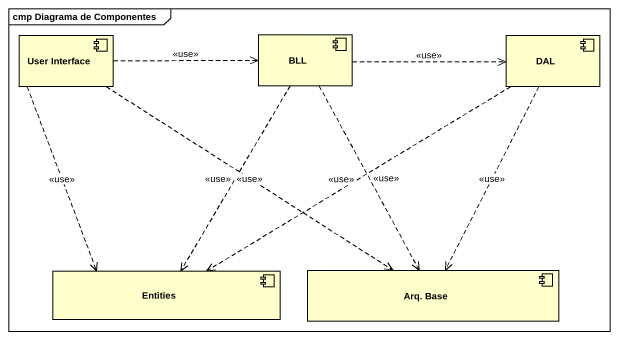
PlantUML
@startuml
mainframe cmp Diagrama de Componentes
component "User Interface" as User_Interface
component BLL
component DAL
component Entities
component "Arq. Base" as Arq_Base
User_Interface .right.> BLL : <<use>>
User_Interface ..> Entities : <<use>>
User_Interface ..> Arq_Base : <<use>>
BLL .right.> DAL : <<use>>
BLL ..> Entities : <<use>>
BLL ..> Arq_Base : <<use>>
DAL ..> Entities : <<use>>
DAL ..> Arq_Base : <<use>>
@enduml
